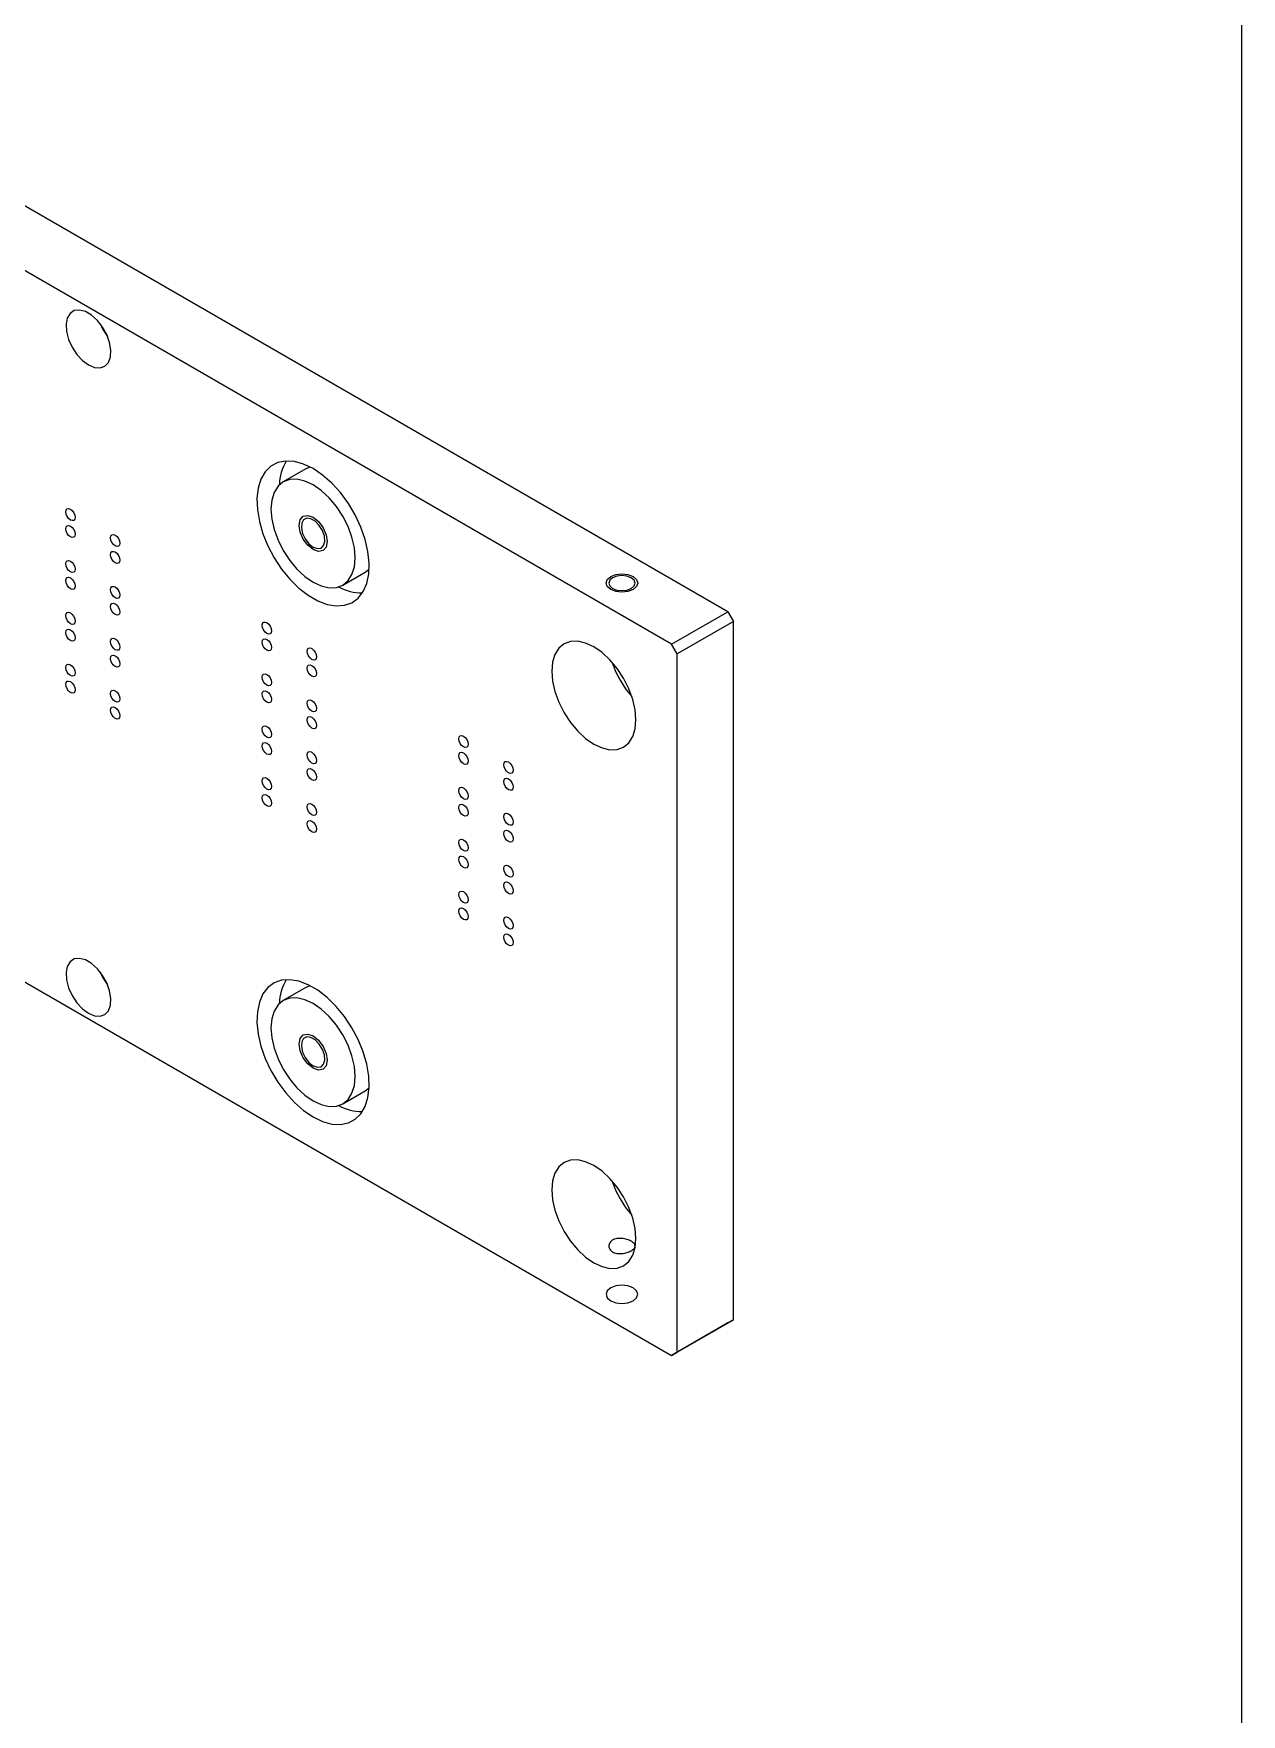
# Model space of a CAD drawing. Extents: x 2 to 292, y 3 to 207.
# Drawn here: x 261.79 to 292.2, y 134.18 to 176.52 of the extents above; entities that cross this region are included whole.
import ezdxf

# ---------------------------------------------------------------- set-up
doc = ezdxf.new("R2010")
doc.units = 0
doc.linetypes.add('SLD-实线', pattern=[0])
doc.layers.get('0').update_dxf_attribs({"linetype": 'CONTINUOUS'})
doc.layers.add('粗实线', color=7, linetype='SLD-实线')

msp = doc.modelspace()

# ---------------------------------------------------------------- linework, layer by layer
at = {"color": 7, "linetype": 'SLD-实线'}
for p, q in [((279.268, 161.956), (232.9242, 188.7097)), ((277.8537, 161.1396), (231.51, 187.8933)), ((231.51, 169.9784), (277.8537, 143.2247)), ((268.6397, 165.5529), (268.0741, 165.2263)), ((268.7509, 165.6003), (268.6397, 165.5529)), ((269.5739, 162.6282), (270.1396, 162.9547)), ((277.8537, 161.1396), (279.268, 161.956)), ((279.268, 161.956), (279.4094, 161.7111)), ((279.4094, 161.7111), (277.9952, 160.8947)), ((279.4094, 144.1228), (279.4094, 161.7111)), ((277.9952, 160.8947), (277.8537, 161.1396)), ((277.9952, 143.3064), (277.9952, 160.8947)), ((268.6397, 152.4882), (268.0741, 152.1617)), ((268.7509, 152.5357), (268.6397, 152.4882)), ((269.5739, 149.5635), (270.1396, 149.8901)), ((279.268, 144.0411), (277.8537, 143.2247)), ((277.9952, 143.3064), (279.4094, 144.1228)), ((279.4094, 144.1228), (279.268, 144.0411)), ((277.8537, 143.2247), (277.9952, 143.3064))]:
    msp.add_line(p, q, dxfattribs=at)
at = {"color": 7, "linetype": 'SLD-实线', "flags": 128}
for points in [[(263.1671, 168.1727), (263.3198, 168.1088), (263.4611, 168.0981), (263.5806, 168.1414), (263.6694, 168.2355), (263.721, 168.3733), (263.7315, 168.5447), (263.7002, 168.737), (263.6293, 168.9359), (263.5241, 169.1266), (263.3925, 169.295), (263.2442, 169.4286), (263.0901, 169.5176), (262.9418, 169.5552), (262.8101, 169.5388), (262.705, 169.4695), (262.6341, 169.3524), (262.6028, 169.1963), (262.6133, 169.0128), (262.6649, 168.8154), (262.7537, 168.6188), (262.8732, 168.4375), (263.0145, 168.2851), (263.1671, 168.1727)], [(263.4624, 169.2127), (263.5315, 169.0678), (263.6497, 168.8882)], [(268.824, 165.5603), (268.585, 165.6748), (268.3529, 165.739), (268.1343, 165.7511), (267.9356, 165.7107), (267.7624, 165.619), (267.6197, 165.4787), (267.5118, 165.2937), (267.4415, 165.0694), (267.4111, 164.8122), (267.4212, 164.5296), (267.4718, 164.2297), (267.5612, 163.921), (267.687, 163.6126), (267.8454, 163.3131), (268.0321, 163.0314), (268.2415, 162.7754), (268.4676, 162.5526), (268.7041, 162.3693), (268.9439, 162.2308), (269.1803, 162.1411), (269.4065, 162.1029), (269.6159, 162.1171), (269.8025, 162.1833), (269.961, 162.2998), (270.0868, 162.463), (270.1762, 162.6684), (270.2268, 162.91), (270.2369, 163.1809), (270.2065, 163.4732), (270.1362, 163.7786), (270.0282, 164.0883), (269.8856, 164.3933), (269.7124, 164.685), (269.5137, 164.9548), (269.2951, 165.1951), (269.063, 165.3989), (268.824, 165.5603)], [(268.824, 165.1521), (268.6171, 165.248), (268.4181, 165.2931), (268.2347, 165.2858), (268.074, 165.2263), (267.9421, 165.1168), (267.8441, 164.9617), (267.7837, 164.7667), (267.7633, 164.5396), (267.7837, 164.2888), (267.8441, 164.0242), (267.9421, 163.7559), (268.074, 163.4941), (268.2347, 163.249), (268.4181, 163.03), (268.6171, 162.8454), (268.824, 162.7024), (269.0309, 162.6065), (269.2299, 162.5613), (269.4133, 162.5687), (269.574, 162.6282), (269.7059, 162.7377), (269.8039, 162.8928), (269.8643, 163.0878), (269.8847, 163.3149), (269.8643, 163.5657), (269.8039, 163.8303), (269.7059, 164.0986), (269.574, 164.3604), (269.4133, 164.6055), (269.2299, 164.8245), (269.0309, 165.0091), (268.824, 165.1521)], [(262.7118, 164.5383), (262.757, 164.5018), (262.7953, 164.4501), (262.8209, 164.3911), (262.8298, 164.3337), (262.8209, 164.2867), (262.7953, 164.2573), (262.757, 164.2498), (262.7118, 164.2655), (262.6666, 164.302), (262.6283, 164.3537), (262.6027, 164.4127), (262.5937, 164.4701), (262.6027, 164.5171), (262.6283, 164.5465), (262.6666, 164.554), (262.7118, 164.5383)], [(268.824, 163.519), (268.6887, 163.6282), (268.574, 163.7829), (268.4974, 163.9596), (268.4704, 164.1313), (268.4974, 164.2721), (268.574, 164.3603), (268.6887, 164.3825), (268.824, 164.3355), (268.9593, 164.2263), (269.074, 164.0716), (269.1506, 163.8949), (269.1775, 163.7231), (269.1506, 163.5824), (269.074, 163.4942), (268.9593, 163.4719), (268.824, 163.519)], [(268.824, 163.5843), (268.9313, 163.5455), (269.0241, 163.5583), (269.0898, 163.6209), (269.1197, 163.7249), (269.1096, 163.8562), (269.061, 163.9971), (268.9803, 164.1286), (268.8786, 164.2329), (268.7694, 164.2959), (268.6676, 164.3091), (268.587, 164.2707), (268.5383, 164.186), (268.5283, 164.0663), (268.5581, 163.9279), (268.6239, 163.7893), (268.7167, 163.6694), (268.824, 163.5843)], [(262.7118, 164.1137), (262.757, 164.0772), (262.7953, 164.0255), (262.8209, 163.9665), (262.8298, 163.9091), (262.8209, 163.8621), (262.7953, 163.8327), (262.757, 163.8252), (262.7118, 163.8409), (262.6666, 163.8774), (262.6283, 163.9291), (262.6027, 163.9881), (262.5937, 164.0455), (262.6027, 164.0925), (262.6283, 164.1219), (262.6666, 164.1294), (262.7118, 164.1137)], [(263.8431, 163.8851), (263.8883, 163.8487), (263.9266, 163.797), (263.9522, 163.738), (263.9612, 163.6806), (263.9522, 163.6336), (263.9266, 163.6041), (263.8883, 163.5967), (263.8431, 163.6124), (263.7979, 163.6489), (263.7596, 163.7006), (263.734, 163.7596), (263.725, 163.8169), (263.734, 163.8639), (263.7596, 163.8934), (263.7979, 163.9008), (263.8431, 163.8851)], [(263.8431, 163.4605), (263.8883, 163.4241), (263.9266, 163.3724), (263.9522, 163.3134), (263.9612, 163.256), (263.9522, 163.209), (263.9266, 163.1795), (263.8883, 163.1721), (263.8431, 163.1878), (263.7979, 163.2243), (263.7596, 163.276), (263.734, 163.335), (263.725, 163.3923), (263.734, 163.4393), (263.7596, 163.4688), (263.7979, 163.4762), (263.8431, 163.4605)], [(262.7118, 163.2318), (262.757, 163.1953), (262.7953, 163.1437), (262.8209, 163.0846), (262.8298, 163.0273), (262.8209, 162.9803), (262.7953, 162.9508), (262.757, 162.9434), (262.7118, 162.9591), (262.6666, 162.9955), (262.6283, 163.0472), (262.6027, 163.1062), (262.5937, 163.1636), (262.6027, 163.2106), (262.6283, 163.2401), (262.6666, 163.2475), (262.7118, 163.2318)], [(270.1396, 162.9547), (270.1397, 162.9548), (270.2363, 163.0273)], [(262.7118, 162.8072), (262.757, 162.7707), (262.7953, 162.7191), (262.8209, 162.66), (262.8298, 162.6027), (262.8209, 162.5557), (262.7953, 162.5262), (262.757, 162.5188), (262.7118, 162.5345), (262.6666, 162.5709), (262.6283, 162.6226), (262.6027, 162.6816), (262.5937, 162.739), (262.6027, 162.786), (262.6283, 162.8155), (262.6666, 162.8229), (262.7118, 162.8072)], [(263.8431, 162.5787), (263.8883, 162.5422), (263.9266, 162.4905), (263.9522, 162.4315), (263.9612, 162.3741), (263.9522, 162.3271), (263.9266, 162.2977), (263.8883, 162.2902), (263.8431, 162.3059), (263.7979, 162.3424), (263.7596, 162.3941), (263.734, 162.4531), (263.725, 162.5105), (263.734, 162.5575), (263.7596, 162.5869), (263.7979, 162.5944), (263.8431, 162.5787)], [(276.3193, 162.5153), (276.2326, 162.5902), (276.2022, 162.6785), (276.2326, 162.7669), (276.3193, 162.8418), (276.4491, 162.8919), (276.6022, 162.9095), (276.7552, 162.8919), (276.885, 162.8418), (276.9717, 162.7669), (277.0022, 162.6785), (276.9717, 162.5902), (276.885, 162.5153), (276.7552, 162.4652), (276.6022, 162.4476), (276.4491, 162.4652), (276.3193, 162.5153)], [(276.3688, 162.8132), (276.2973, 162.7514), (276.2722, 162.6785), (276.2973, 162.6056), (276.3688, 162.5438), (276.4759, 162.5025), (276.6022, 162.488), (276.7285, 162.5025), (276.8355, 162.5438), (276.907, 162.6056), (276.9322, 162.6785), (276.907, 162.7514), (276.8355, 162.8132), (276.7285, 162.8545), (276.6022, 162.869), (276.4759, 162.8545), (276.3688, 162.8132)], [(263.8431, 162.1541), (263.8883, 162.1176), (263.9266, 162.0659), (263.9522, 162.0069), (263.9612, 161.9495), (263.9522, 161.9025), (263.9266, 161.8731), (263.8883, 161.8656), (263.8431, 161.8813), (263.7979, 161.9178), (263.7596, 161.9695), (263.734, 162.0285), (263.725, 162.0859), (263.734, 162.1329), (263.7596, 162.1623), (263.7979, 162.1698), (263.8431, 162.1541)], [(262.7118, 161.9253), (262.757, 161.8889), (262.7953, 161.8372), (262.8209, 161.7782), (262.8298, 161.7208), (262.8209, 161.6738), (262.7953, 161.6443), (262.757, 161.6369), (262.7118, 161.6526), (262.6666, 161.6891), (262.6283, 161.7407), (262.6027, 161.7998), (262.5937, 161.8571), (262.6027, 161.9041), (262.6283, 161.9336), (262.6666, 161.941), (262.7118, 161.9253)], [(262.7118, 161.5007), (262.757, 161.4643), (262.7953, 161.4126), (262.8209, 161.3536), (262.8298, 161.2962), (262.8209, 161.2492), (262.7953, 161.2197), (262.757, 161.2123), (262.7118, 161.228), (262.6666, 161.2645), (262.6283, 161.3161), (262.6027, 161.3752), (262.5937, 161.4325), (262.6027, 161.4795), (262.6283, 161.509), (262.6666, 161.5164), (262.7118, 161.5007)], [(267.6615, 161.6808), (267.7067, 161.6444), (267.745, 161.5927), (267.7706, 161.5337), (267.7796, 161.4763), (267.7706, 161.4293), (267.745, 161.3998), (267.7067, 161.3924), (267.6615, 161.4081), (267.6163, 161.4446), (267.578, 161.4963), (267.5524, 161.5553), (267.5434, 161.6126), (267.5524, 161.6596), (267.578, 161.6891), (267.6163, 161.6965), (267.6615, 161.6808)], [(263.8431, 161.2722), (263.8883, 161.2357), (263.9266, 161.1841), (263.9522, 161.125), (263.9612, 161.0677), (263.9522, 161.0207), (263.9266, 160.9912), (263.8883, 160.9838), (263.8431, 160.9995), (263.7979, 161.0359), (263.7596, 161.0876), (263.734, 161.1466), (263.725, 161.204), (263.734, 161.251), (263.7596, 161.2805), (263.7979, 161.2879), (263.8431, 161.2722)], [(267.6615, 161.2562), (267.7067, 161.2198), (267.745, 161.1681), (267.7706, 161.1091), (267.7796, 161.0517), (267.7706, 161.0047), (267.745, 160.9752), (267.7067, 160.9678), (267.6615, 160.9835), (267.6163, 161.02), (267.578, 161.0717), (267.5524, 161.1307), (267.5434, 161.188), (267.5524, 161.235), (267.578, 161.2645), (267.6163, 161.2719), (267.6615, 161.2562)], [(268.7929, 161.0277), (268.8381, 160.9912), (268.8764, 160.9396), (268.902, 160.8805), (268.911, 160.8232), (268.902, 160.7762), (268.8764, 160.7467), (268.8381, 160.7393), (268.7929, 160.755), (268.7477, 160.7914), (268.7094, 160.8431), (268.6838, 160.9021), (268.6748, 160.9595), (268.6838, 161.0065), (268.7094, 161.036), (268.7477, 161.0434), (268.7929, 161.0277)], [(275.8951, 158.6204), (276.102, 158.5245), (276.301, 158.4793), (276.4843, 158.4866), (276.6451, 158.5462), (276.777, 158.6556), (276.875, 158.8108), (276.9353, 159.0057), (276.9557, 159.2329), (276.9353, 159.4836), (276.875, 159.7482), (276.777, 160.0166), (276.6451, 160.2783), (276.4843, 160.5234), (276.301, 160.7425), (276.102, 160.927), (275.8951, 161.07), (275.6881, 161.1659), (275.4892, 161.2111), (275.3058, 161.2038), (275.1451, 161.1442), (275.0132, 161.0348), (274.9151, 160.8796), (274.8548, 160.6847), (274.8344, 160.4575), (274.8548, 160.2068), (274.9151, 159.9422), (275.0132, 159.6739), (275.1451, 159.4121), (275.3058, 159.167), (275.4892, 158.9479), (275.6881, 158.7634), (275.8951, 158.6204)], [(262.7118, 160.6189), (262.757, 160.5824), (262.7953, 160.5307), (262.8209, 160.4717), (262.8298, 160.4143), (262.8209, 160.3673), (262.7953, 160.3379), (262.757, 160.3304), (262.7118, 160.3461), (262.6666, 160.3826), (262.6283, 160.4343), (262.6027, 160.4933), (262.5937, 160.5507), (262.6027, 160.5977), (262.6283, 160.6271), (262.6666, 160.6346), (262.7118, 160.6189)], [(263.8431, 160.8476), (263.8883, 160.8111), (263.9266, 160.7595), (263.9522, 160.7004), (263.9612, 160.6431), (263.9522, 160.5961), (263.9266, 160.5666), (263.8883, 160.5592), (263.8431, 160.5749), (263.7979, 160.6113), (263.7596, 160.663), (263.734, 160.722), (263.725, 160.7794), (263.734, 160.8264), (263.7596, 160.8559), (263.7979, 160.8633), (263.8431, 160.8476)], [(268.7929, 160.6031), (268.8381, 160.5666), (268.8764, 160.515), (268.902, 160.4559), (268.911, 160.3986), (268.902, 160.3516), (268.8764, 160.3221), (268.8381, 160.3147), (268.7929, 160.3304), (268.7477, 160.3668), (268.7094, 160.4185), (268.6838, 160.4775), (268.6748, 160.5349), (268.6838, 160.5819), (268.7094, 160.6114), (268.7477, 160.6188), (268.7929, 160.6031)], [(262.7118, 160.1943), (262.757, 160.1578), (262.7953, 160.1061), (262.8209, 160.0471), (262.8298, 159.9897), (262.8209, 159.9427), (262.7953, 159.9133), (262.757, 159.9058), (262.7118, 159.9215), (262.6666, 159.958), (262.6283, 160.0097), (262.6027, 160.0687), (262.5937, 160.1261), (262.6027, 160.1731), (262.6283, 160.2025), (262.6666, 160.21), (262.7118, 160.1943)], [(267.6615, 160.3744), (267.7067, 160.3379), (267.745, 160.2862), (267.7706, 160.2272), (267.7796, 160.1698), (267.7706, 160.1228), (267.745, 160.0934), (267.7067, 160.0859), (267.6615, 160.1016), (267.6163, 160.1381), (267.578, 160.1898), (267.5524, 160.2488), (267.5434, 160.3062), (267.5524, 160.3532), (267.578, 160.3826), (267.6163, 160.3901), (267.6615, 160.3744)], [(263.8431, 159.9657), (263.8883, 159.9293), (263.9266, 159.8776), (263.9522, 159.8186), (263.9612, 159.7612), (263.9522, 159.7142), (263.9266, 159.6848), (263.8883, 159.6773), (263.8431, 159.693), (263.7979, 159.7295), (263.7596, 159.7812), (263.734, 159.8402), (263.725, 159.8975), (263.734, 159.9445), (263.7596, 159.974), (263.7979, 159.9814), (263.8431, 159.9657)], [(267.6615, 159.9498), (267.7067, 159.9133), (267.745, 159.8616), (267.7706, 159.8026), (267.7796, 159.7452), (267.7706, 159.6982), (267.745, 159.6688), (267.7067, 159.6613), (267.6615, 159.677), (267.6163, 159.7135), (267.578, 159.7652), (267.5524, 159.8242), (267.5434, 159.8816), (267.5524, 159.9286), (267.578, 159.958), (267.6163, 159.9655), (267.6615, 159.9498)], [(268.7929, 159.7212), (268.8381, 159.6848), (268.8764, 159.6331), (268.902, 159.5741), (268.911, 159.5167), (268.902, 159.4697), (268.8764, 159.4403), (268.8381, 159.4328), (268.7929, 159.4485), (268.7477, 159.485), (268.7094, 159.5367), (268.6838, 159.5957), (268.6748, 159.653), (268.6838, 159.7), (268.7094, 159.7295), (268.7477, 159.7369), (268.7929, 159.7212)], [(263.8431, 159.5411), (263.8883, 159.5047), (263.9266, 159.453), (263.9522, 159.394), (263.9612, 159.3366), (263.9522, 159.2896), (263.9266, 159.2601), (263.8883, 159.2527), (263.8431, 159.2684), (263.7979, 159.3049), (263.7596, 159.3566), (263.734, 159.4156), (263.725, 159.4729), (263.734, 159.5199), (263.7596, 159.5494), (263.7979, 159.5568), (263.8431, 159.5411)], [(268.7929, 159.2966), (268.8381, 159.2602), (268.8764, 159.2085), (268.902, 159.1495), (268.911, 159.0921), (268.902, 159.0451), (268.8764, 159.0157), (268.8381, 159.0082), (268.7929, 159.0239), (268.7477, 159.0604), (268.7094, 159.1121), (268.6838, 159.1711), (268.6748, 159.2284), (268.6838, 159.2754), (268.7094, 159.3049), (268.7477, 159.3123), (268.7929, 159.2966)], [(267.6615, 159.0679), (267.7067, 159.0314), (267.745, 158.9798), (267.7706, 158.9207), (267.7796, 158.8634), (267.7706, 158.8164), (267.745, 158.7869), (267.7067, 158.7795), (267.6615, 158.7952), (267.6163, 158.8316), (267.578, 158.8833), (267.5524, 158.9423), (267.5434, 158.9997), (267.5524, 159.0467), (267.578, 159.0762), (267.6163, 159.0836), (267.6615, 159.0679)], [(272.6113, 158.8234), (272.6564, 158.7869), (272.6948, 158.7353), (272.7204, 158.6762), (272.7293, 158.6189), (272.7204, 158.5719), (272.6948, 158.5424), (272.6564, 158.535), (272.6113, 158.5507), (272.5661, 158.5871), (272.5278, 158.6388), (272.5022, 158.6978), (272.4932, 158.7552), (272.5022, 158.8022), (272.5278, 158.8317), (272.5661, 158.8391), (272.6113, 158.8234)], [(267.6615, 158.6433), (267.7067, 158.6068), (267.745, 158.5552), (267.7706, 158.4961), (267.7796, 158.4388), (267.7706, 158.3918), (267.745, 158.3623), (267.7067, 158.3549), (267.6615, 158.3706), (267.6163, 158.407), (267.578, 158.4587), (267.5524, 158.5177), (267.5434, 158.5751), (267.5524, 158.6221), (267.578, 158.6516), (267.6163, 158.659), (267.6615, 158.6433)], [(268.7929, 158.4148), (268.8381, 158.3783), (268.8764, 158.3266), (268.902, 158.2676), (268.911, 158.2102), (268.902, 158.1632), (268.8764, 158.1338), (268.8381, 158.1263), (268.7929, 158.1421), (268.7477, 158.1785), (268.7094, 158.2302), (268.6838, 158.2892), (268.6748, 158.3466), (268.6838, 158.3936), (268.7094, 158.423), (268.7477, 158.4305), (268.7929, 158.4148)], [(272.6113, 158.3988), (272.6564, 158.3623), (272.6948, 158.3107), (272.7204, 158.2516), (272.7293, 158.1943), (272.7204, 158.1473), (272.6948, 158.1178), (272.6564, 158.1104), (272.6113, 158.1261), (272.5661, 158.1625), (272.5278, 158.2142), (272.5022, 158.2732), (272.4932, 158.3306), (272.5022, 158.3776), (272.5278, 158.4071), (272.5661, 158.4145), (272.6113, 158.3988)], [(268.7929, 157.9902), (268.8381, 157.9537), (268.8764, 157.902), (268.902, 157.843), (268.911, 157.7856), (268.902, 157.7386), (268.8764, 157.7092), (268.8381, 157.7017), (268.7929, 157.7175), (268.7477, 157.7539), (268.7094, 157.8056), (268.6838, 157.8646), (268.6748, 157.922), (268.6838, 157.969), (268.7094, 157.9984), (268.7477, 158.0059), (268.7929, 157.9902)], [(273.7426, 158.1703), (273.7878, 158.1338), (273.8261, 158.0821), (273.8517, 158.0231), (273.8607, 157.9657), (273.8517, 157.9188), (273.8261, 157.8893), (273.7878, 157.8818), (273.7426, 157.8976), (273.6974, 157.934), (273.6591, 157.9857), (273.6335, 158.0447), (273.6245, 158.1021), (273.6335, 158.1491), (273.6591, 158.1785), (273.6974, 158.186), (273.7426, 158.1703)], [(267.6615, 157.7614), (267.7067, 157.725), (267.745, 157.6733), (267.7706, 157.6143), (267.7796, 157.5569), (267.7706, 157.5099), (267.745, 157.4804), (267.7067, 157.473), (267.6615, 157.4887), (267.6163, 157.5252), (267.578, 157.5769), (267.5524, 157.6359), (267.5434, 157.6932), (267.5524, 157.7402), (267.578, 157.7697), (267.6163, 157.7771), (267.6615, 157.7614)], [(272.6113, 157.5169), (272.6564, 157.4805), (272.6948, 157.4288), (272.7204, 157.3698), (272.7293, 157.3124), (272.7204, 157.2654), (272.6948, 157.236), (272.6564, 157.2285), (272.6113, 157.2442), (272.5661, 157.2807), (272.5278, 157.3324), (272.5022, 157.3914), (272.4932, 157.4487), (272.5022, 157.4957), (272.5278, 157.5252), (272.5661, 157.5326), (272.6113, 157.5169)], [(273.7426, 157.7457), (273.7878, 157.7092), (273.8261, 157.6575), (273.8517, 157.5985), (273.8607, 157.5411), (273.8517, 157.4942), (273.8261, 157.4647), (273.7878, 157.4572), (273.7426, 157.473), (273.6974, 157.5094), (273.6591, 157.5611), (273.6335, 157.6201), (273.6245, 157.6775), (273.6335, 157.7245), (273.6591, 157.7539), (273.6974, 157.7614), (273.7426, 157.7457)], [(267.6615, 157.3368), (267.7067, 157.3004), (267.745, 157.2487), (267.7706, 157.1897), (267.7796, 157.1323), (267.7706, 157.0853), (267.745, 157.0558), (267.7067, 157.0484), (267.6615, 157.0641), (267.6163, 157.1006), (267.578, 157.1523), (267.5524, 157.2113), (267.5434, 157.2686), (267.5524, 157.3156), (267.578, 157.3451), (267.6163, 157.3525), (267.6615, 157.3368)], [(268.7929, 157.1083), (268.8381, 157.0718), (268.8764, 157.0202), (268.902, 156.9612), (268.911, 156.9038), (268.902, 156.8568), (268.8764, 156.8273), (268.8381, 156.8199), (268.7929, 156.8356), (268.7477, 156.8721), (268.7094, 156.9237), (268.6838, 156.9827), (268.6748, 157.0401), (268.6838, 157.0871), (268.7094, 157.1166), (268.7477, 157.124), (268.7929, 157.1083)], [(272.6113, 157.0923), (272.6564, 157.0559), (272.6948, 157.0042), (272.7204, 156.9452), (272.7293, 156.8878), (272.7204, 156.8408), (272.6948, 156.8114), (272.6564, 156.8039), (272.6113, 156.8196), (272.5661, 156.8561), (272.5278, 156.9078), (272.5022, 156.9668), (272.4932, 157.0241), (272.5022, 157.0711), (272.5278, 157.1006), (272.5661, 157.108), (272.6113, 157.0923)], [(268.7929, 156.6837), (268.8381, 156.6472), (268.8764, 156.5956), (268.902, 156.5365), (268.911, 156.4792), (268.902, 156.4322), (268.8764, 156.4027), (268.8381, 156.3953), (268.7929, 156.411), (268.7477, 156.4475), (268.7094, 156.4991), (268.6838, 156.5581), (268.6748, 156.6155), (268.6838, 156.6625), (268.7094, 156.692), (268.7477, 156.6994), (268.7929, 156.6837)], [(273.7426, 156.8638), (273.7878, 156.8273), (273.8261, 156.7757), (273.8517, 156.7167), (273.8607, 156.6593), (273.8517, 156.6123), (273.8261, 156.5828), (273.7878, 156.5754), (273.7426, 156.5911), (273.6974, 156.6276), (273.6591, 156.6792), (273.6335, 156.7382), (273.6245, 156.7956), (273.6335, 156.8426), (273.6591, 156.8721), (273.6974, 156.8795), (273.7426, 156.8638)], [(272.6113, 156.2105), (272.6564, 156.174), (272.6948, 156.1223), (272.7204, 156.0633), (272.7293, 156.0059), (272.7204, 155.9589), (272.6948, 155.9295), (272.6564, 155.922), (272.6113, 155.9377), (272.5661, 155.9742), (272.5278, 156.0259), (272.5022, 156.0849), (272.4932, 156.1423), (272.5022, 156.1893), (272.5278, 156.2187), (272.5661, 156.2262), (272.6113, 156.2105)], [(273.7426, 156.4392), (273.7878, 156.4027), (273.8261, 156.3511), (273.8517, 156.2921), (273.8607, 156.2347), (273.8517, 156.1877), (273.8261, 156.1582), (273.7878, 156.1508), (273.7426, 156.1665), (273.6974, 156.203), (273.6591, 156.2546), (273.6335, 156.3136), (273.6245, 156.371), (273.6335, 156.418), (273.6591, 156.4475), (273.6974, 156.4549), (273.7426, 156.4392)], [(272.6113, 155.7859), (272.6564, 155.7494), (272.6948, 155.6977), (272.7204, 155.6387), (272.7293, 155.5813), (272.7204, 155.5343), (272.6948, 155.5049), (272.6564, 155.4974), (272.6113, 155.5131), (272.5661, 155.5496), (272.5278, 155.6013), (272.5022, 155.6603), (272.4932, 155.7177), (272.5022, 155.7647), (272.5278, 155.7941), (272.5661, 155.8016), (272.6113, 155.7859)], [(273.7426, 155.5573), (273.7878, 155.5209), (273.8261, 155.4692), (273.8517, 155.4102), (273.8607, 155.3528), (273.8517, 155.3058), (273.8261, 155.2764), (273.7878, 155.2689), (273.7426, 155.2846), (273.6974, 155.3211), (273.6591, 155.3728), (273.6335, 155.4318), (273.6245, 155.4892), (273.6335, 155.5362), (273.6591, 155.5656), (273.6974, 155.5731), (273.7426, 155.5573)], [(273.7426, 155.1327), (273.7878, 155.0963), (273.8261, 155.0446), (273.8517, 154.9856), (273.8607, 154.9282), (273.8517, 154.8812), (273.8261, 154.8518), (273.7878, 154.8443), (273.7426, 154.86), (273.6974, 154.8965), (273.6591, 154.9482), (273.6335, 155.0072), (273.6245, 155.0646), (273.6335, 155.1115), (273.6591, 155.141), (273.6974, 155.1485), (273.7426, 155.1327)], [(272.6113, 154.904), (272.6564, 154.8675), (272.6948, 154.8159), (272.7204, 154.7568), (272.7293, 154.6995), (272.7204, 154.6525), (272.6948, 154.623), (272.6564, 154.6156), (272.6113, 154.6313), (272.5661, 154.6678), (272.5278, 154.7194), (272.5022, 154.7784), (272.4932, 154.8358), (272.5022, 154.8828), (272.5278, 154.9123), (272.5661, 154.9197), (272.6113, 154.904)], [(272.6113, 154.4794), (272.6564, 154.4429), (272.6948, 154.3913), (272.7204, 154.3322), (272.7293, 154.2749), (272.7204, 154.2279), (272.6948, 154.1984), (272.6564, 154.191), (272.6113, 154.2067), (272.5661, 154.2432), (272.5278, 154.2948), (272.5022, 154.3538), (272.4932, 154.4112), (272.5022, 154.4582), (272.5278, 154.4877), (272.5661, 154.4951), (272.6113, 154.4794)], [(273.7426, 154.2509), (273.7878, 154.2144), (273.8261, 154.1627), (273.8517, 154.1037), (273.8607, 154.0463), (273.8517, 153.9994), (273.8261, 153.9699), (273.7878, 153.9624), (273.7426, 153.9782), (273.6974, 154.0146), (273.6591, 154.0663), (273.6335, 154.1253), (273.6245, 154.1827), (273.6335, 154.2297), (273.6591, 154.2591), (273.6974, 154.2666), (273.7426, 154.2509)], [(273.7426, 153.8263), (273.7878, 153.7898), (273.8261, 153.7381), (273.8517, 153.6791), (273.8607, 153.6217), (273.8517, 153.5748), (273.8261, 153.5453), (273.7878, 153.5378), (273.7426, 153.5536), (273.6974, 153.59), (273.6591, 153.6417), (273.6335, 153.7007), (273.6245, 153.7581), (273.6335, 153.8051), (273.6591, 153.8345), (273.6974, 153.842), (273.7426, 153.8263)], [(263.1671, 151.8419), (263.3198, 151.778), (263.4611, 151.7673), (263.5806, 151.8106), (263.6694, 151.9047), (263.721, 152.0425), (263.7315, 152.2139), (263.7002, 152.4062), (263.6293, 152.6051), (263.5241, 152.7958), (263.3925, 152.9642), (263.2442, 153.0978), (263.0901, 153.1868), (262.9418, 153.2244), (262.8101, 153.208), (262.705, 153.1386), (262.6341, 153.0216), (262.6028, 152.8655), (262.6133, 152.682), (262.6649, 152.4846), (262.7537, 152.2879), (262.8732, 152.1067), (263.0145, 151.9542), (263.1671, 151.8419)], [(263.4624, 152.8819), (263.5315, 152.737), (263.6497, 152.5574)], [(268.824, 149.2295), (269.063, 149.115), (269.2951, 149.0508), (269.5137, 149.0387), (269.7124, 149.0791), (269.8856, 149.1708), (270.0282, 149.3112), (270.1362, 149.4962), (270.2065, 149.7205), (270.2369, 149.9776), (270.2268, 150.2602), (270.1762, 150.5602), (270.0868, 150.8688), (269.961, 151.1773), (269.8025, 151.4767), (269.6159, 151.7584), (269.4065, 152.0144), (269.1803, 152.2373), (268.9439, 152.4206), (268.7041, 152.559), (268.4676, 152.6487), (268.2415, 152.687), (268.0321, 152.6728), (267.8454, 152.6065), (267.687, 152.4901), (267.5612, 152.3268), (267.4718, 152.1214), (267.4212, 151.8798), (267.4111, 151.609), (267.4415, 151.3166), (267.5118, 151.0112), (267.6197, 150.7016), (267.7624, 150.3965), (267.9356, 150.1049), (268.1343, 149.835), (268.3529, 149.5948), (268.585, 149.391), (268.824, 149.2295)], [(268.824, 149.6378), (269.0309, 149.5419), (269.2299, 149.4967), (269.4133, 149.504), (269.574, 149.5636), (269.7059, 149.673), (269.8039, 149.8282), (269.8643, 150.0231), (269.8847, 150.2503), (269.8643, 150.501), (269.8039, 150.7656), (269.7059, 151.0339), (269.574, 151.2957), (269.4133, 151.5408), (269.2299, 151.7599), (269.0309, 151.9444), (268.824, 152.0874), (268.6171, 152.1833), (268.4181, 152.2285), (268.2347, 152.2212), (268.074, 152.1616), (267.9421, 152.0522), (267.8441, 151.897), (267.7837, 151.7021), (267.7633, 151.4749), (267.7837, 151.2242), (267.8441, 150.9596), (267.9421, 150.6912), (268.074, 150.4295), (268.2347, 150.1844), (268.4181, 149.9653), (268.6171, 149.7808), (268.824, 149.6378)], [(268.824, 150.4543), (268.6887, 150.5635), (268.574, 150.7182), (268.4974, 150.8949), (268.4704, 151.0667), (268.4974, 151.2074), (268.574, 151.2956), (268.6887, 151.3179), (268.824, 151.2709), (268.9593, 151.1617), (269.074, 151.007), (269.1506, 150.8303), (269.1775, 150.6585), (269.1506, 150.5178), (269.074, 150.4296), (268.9593, 150.4073), (268.824, 150.4543)], [(268.824, 150.5196), (268.9313, 150.4809), (269.0241, 150.4936), (269.0898, 150.5563), (269.1197, 150.6602), (269.1096, 150.7915), (269.061, 150.9324), (268.9803, 151.0639), (268.8786, 151.1682), (268.7694, 151.2312), (268.6676, 151.2444), (268.587, 151.2061), (268.5383, 151.1213), (268.5283, 151.0017), (268.5581, 150.8632), (268.6239, 150.7247), (268.7167, 150.6047), (268.824, 150.5196)], [(270.1396, 149.8901), (270.1397, 149.8901), (270.2363, 149.9626)], [(275.8951, 145.5557), (276.102, 145.4598), (276.301, 145.4147), (276.4843, 145.422), (276.6451, 145.4815), (276.777, 145.591), (276.875, 145.7461), (276.9353, 145.9411), (276.9557, 146.1682), (276.9353, 146.419), (276.875, 146.6836), (276.777, 146.9519), (276.6451, 147.2137), (276.4843, 147.4588), (276.301, 147.6778), (276.102, 147.8624), (275.8951, 148.0054), (275.6881, 148.1013), (275.4892, 148.1464), (275.3058, 148.1391), (275.1451, 148.0796), (275.0132, 147.9701), (274.9151, 147.815), (274.8548, 147.62), (274.8344, 147.3929), (274.8548, 147.1421), (274.9151, 146.8775), (275.0132, 146.6092), (275.1451, 146.3474), (275.3058, 146.1023), (275.4892, 145.8833), (275.6881, 145.6987), (275.8951, 145.5557)], [(276.3193, 144.6003), (276.4491, 144.5503), (276.6022, 144.5327), (276.7552, 144.5503), (276.885, 144.6003), (276.9717, 144.6753), (277.0022, 144.7636), (276.9717, 144.852), (276.885, 144.9269), (276.7552, 144.977), (276.6022, 144.9945), (276.4491, 144.977), (276.3193, 144.9269), (276.2326, 144.852), (276.2022, 144.7636), (276.2326, 144.6753), (276.3193, 144.6003)]]:
    msp.add_lwpolyline(points, dxfattribs=at)
at = {"color": 7, "linetype": 'SLD-实线'}
for centre, radius, start, end in [((269.1617, 165.1397), 1.1845, 148.88029, 179.32018), ((270.0506, 163.644), 1.2149, 241.06496, 270.72376), ((278.7566, 161.4971), 2.5375, 198.62547, 221.36924), ((269.1643, 152.0744), 1.187, 148.91398, 179.28649), ((270.05, 150.5769), 1.2126, 241.03527, 270.75338), ((278.7566, 148.4325), 2.5375, 198.62544, 221.36923)]:
    msp.add_arc(centre, radius, start, end, dxfattribs=at)
msp.add_open_spline([(276.8355, 146.0987), (276.851, 146.0897), (276.8647, 146.0805), (276.8886, 146.0613), (276.8989, 146.0512), (276.9154, 146.0309), (276.9216, 146.0207), (276.93, 145.9999), (276.9322, 145.9893), (276.9322, 145.958), (276.9236, 145.9369), (276.8908, 145.8966), (276.8662, 145.877), (276.8204, 145.8505), (276.8034, 145.842), (276.7674, 145.8267), (276.7484, 145.8197), (276.6884, 145.8011), (276.6455, 145.7923), (276.5806, 145.7864), (276.5592, 145.7857), (276.5171, 145.7869), (276.4961, 145.7889), (276.4562, 145.7956), (276.4372, 145.8004), (276.4012, 145.8127), (276.3842, 145.8204), (276.3384, 145.8468), (276.3137, 145.8697), (276.289, 145.9082), (276.2827, 145.922), (276.2743, 145.95), (276.2722, 145.9643), (276.2721, 145.9931), (276.2743, 146.0076), (276.2826, 146.0356), (276.2888, 146.0491), (276.3136, 146.0881), (276.3379, 146.1108), (276.3841, 146.1375), (276.4007, 146.145), (276.4366, 146.1573), (276.456, 146.1622), (276.5158, 146.1723), (276.5591, 146.1733), (276.6448, 146.1655), (276.6881, 146.1567), (276.7478, 146.1384), (276.7671, 146.1313), (276.8033, 146.1159), (276.82, 146.1076), (276.8355, 146.0987)], degree=3, knots=[0, 0, 0, 0, 0.03125, 0.03125, 0.0625, 0.0625, 0.09375, 0.09375, 0.125, 0.125, 0.1875, 0.1875, 0.25, 0.25, 0.28125, 0.28125, 0.3125, 0.3125, 0.375, 0.375, 0.40625, 0.40625, 0.4375, 0.4375, 0.46875, 0.46875, 0.5, 0.5, 0.5625, 0.5625, 0.59375, 0.59375, 0.625, 0.625, 0.65625, 0.65625, 0.6875, 0.6875, 0.75, 0.75, 0.78125, 0.78125, 0.8125, 0.8125, 0.875, 0.875, 0.9375, 0.9375, 0.96875, 0.96875, 1, 1, 1, 1], dxfattribs=at)
at = {"layer": '粗实线', "color": 5}
msp.add_line((292.2034, 206.5709), (292.2034, 3.096), dxfattribs=at)

doc.saveas('drawing.dxf')
